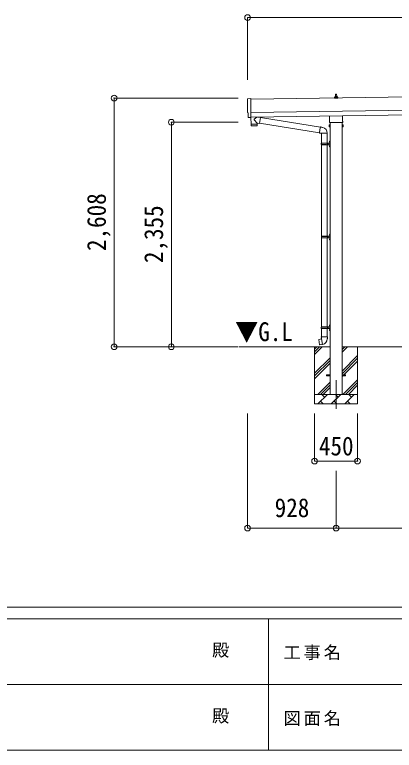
# Model space of a CAD drawing. Units: millimetres at full size, sheet at 1:60. Extents: x -16864 to 16864, y -11640 to 11640.
# Drawn here: x -3560 to 422, y -11640 to -3926 of the extents above; entities that cross this region are included whole.
import ezdxf
from ezdxf.enums import TextEntityAlignment as Align

# ---------------------------------------------------------------- set-up
doc = ezdxf.new("R2010")
doc.units = ezdxf.units.MM
doc.header["$LTSCALE"] = 60
doc.header["$PDMODE"] = 32
doc.header["$PDSIZE"] = 60
doc.linetypes.add('CHAIN1', pattern=[8, 5, -1, 1, -1])
for name, color, linetype, lineweight in [('0-1_Defpoints', 7, 'CHAIN1', 9), ('0-2_TEXT1', 4, 'Continuous', 9), ('0-3_SHAPE', 7, 'Continuous', 9), ('0-7_PARTS2', 7, 'Continuous', 9), ('0-8_TABLE1', 6, 'Continuous', 9), ('0-9_DIM1', 7, 'Continuous', 9), ('F-0', 7, 'Continuous', 9)]:
    doc.layers.add(name, color=color, linetype=linetype, lineweight=lineweight)
doc.styles.add('ＭＳ ゴシック', font='')
doc.styles.get('ＭＳ ゴシック').set_extended_font_data('MS Gothic')

msp = doc.modelspace()

# ---------------------------------------------------------------- linework, layer by layer
at = {"layer": '0-1_Defpoints'}
msp.add_line((-188.55, -7758.15), (-188.55, -8107.15), dxfattribs=at)
at = {"layer": '0-2_TEXT1'}
for p, q in [((4451.52, -4730.46), (-1083.95, -4809.54)), ((-194.24, -4783.89), (-193.52, -4760.37)), ((-192.52, -4759.39), (-183.97, -4759.39)), ((-182.97, -4760.37), (-182.24, -4783.89)), ((-206.49, -4799.39), (-206.49, -4791.68)), ((-169.99, -4799.39), (-206.49, -4799.39)), ((-206.11, -4790.89), (-170.37, -4790.89)), ((-205.73, -4790.71), (-199.01, -4789.08)), ((-198.62, -4788.89), (-177.86, -4788.89)), ((-198.24, -4788.11), (-198.24, -4783.89)), ((-197.24, -4783.89), (-179.24, -4783.89)), ((-178.24, -4788.11), (-178.24, -4783.89)), ((-170.76, -4790.71), (-177.48, -4789.08)), ((-169.99, -4799.39), (-169.99, -4791.68)), ((-1081.95, -4949.52), (4453.52, -4870.44)), ((-1081.23, -4999.52), (4454.23, -4920.44)), ((-1100.81, -5003.57), (-1107.73, -5003.3)), ((-256.85, -5043.38), (-256.85, -4987.74)), ((-120.25, -4985.79), (-120.25, -5043.38)), ((-262.55, -5081.65), (-261.79, -5080.34)), ((-262.55, -5081.65), (-262.55, -5098.65)), ((-255.55, -5085.25), (-261.79, -5085.25)), ((-258.55, -5052.15), (-258.55, -5046.65)), ((-120.61, -5055.65), (-256.48, -5055.65)), ((-251.05, -5055.65), (-251.05, -7908.15)), ((-126.05, -7908.15), (-126.05, -5055.65)), ((-121.55, -5085.25), (-115.31, -5085.25)), ((-118.55, -5046.65), (-118.55, -5052.15)), ((-114.55, -5081.65), (-115.31, -5080.34)), ((-114.55, -5081.65), (-114.55, -5098.65)), ((-262.55, -5098.65), (-261.79, -5099.97)), ((-255.55, -5095.06), (-261.79, -5095.06)), ((-255.55, -5099.97), (-261.79, -5099.97)), ((-253.05, -5099.35), (-255.55, -5099.35)), ((-124.05, -5099.35), (-121.55, -5099.35)), ((-121.55, -5095.06), (-115.31, -5095.06)), ((-121.55, -5099.97), (-115.31, -5099.97)), ((-114.55, -5098.65), (-115.31, -5099.97)), ((-288.55, -7703.65), (-251.05, -7703.65)), ((-288.55, -7712.65), (-288.55, -7703.65)), ((-288.55, -7703.65), (-251.05, -7703.65)), ((-288.55, -7712.65), (-288.55, -7703.65)), ((-288.55, -7712.65), (-251.05, -7712.65)), ((-288.55, -7712.65), (-251.05, -7712.65)), ((-126.05, -7703.65), (-88.55, -7703.65)), ((-126.05, -7703.65), (-88.55, -7703.65)), ((-126.05, -7712.65), (-88.55, -7712.65)), ((-126.05, -7712.65), (-88.55, -7712.65)), ((-88.55, -7712.65), (-88.55, -7703.65)), ((-88.55, -7712.65), (-88.55, -7703.65))]:
    msp.add_line(p, q, dxfattribs=at)
for points in [[(-1115.56, -4806.55), (-1084.02, -4804.45), (-1081.19, -5002.28)], [(-1110.61, -5000.35), (-1111.29, -4953.33), (-1111.89, -4953.34)], [(-1100.07, -5003.28), (-1099.41, -5002.64), (-1081.18, -5003.29)], [(-255.55, -5099.97), (-255.55, -5080.34), (-261.79, -5080.34)], [(-255.55, -5099.35), (-255.55, -5080.95), (-253.05, -5080.95)], [(-121.55, -5099.35), (-121.55, -5080.95), (-124.05, -5080.95)], [(-121.55, -5099.97), (-121.55, -5080.34), (-115.31, -5080.34)]]:
    msp.add_lwpolyline(points, dxfattribs=at)
for points in [[(-253.05, -5100.65), (-253.05, -5079.65), (-251.05, -5079.65), (-251.05, -5100.65)], [(-124.05, -5100.65), (-124.05, -5079.65), (-126.05, -5079.65), (-126.05, -5100.65)]]:
    msp.add_lwpolyline(points, close=True, dxfattribs=at)
for centre, radius, start, end in [((-194.16, -4784.53), 4.13, 90, 171.17633), ((-192.52, -4760.39), 1, 90, 178.60509), ((-184.91, -4783.89), 4.83, 133.60282, 180), ((-191.57, -4783.89), 4.83, 0, 46.39718), ((-183.97, -4760.39), 1, 1.39491, 90), ((-182.33, -4784.53), 4.13, 8.82367, 90), ((-205.49, -4791.68), 1, 103.62699, 180), ((-199.24, -4788.11), 1, 283.62699, 0), ((-197.24, -4784.89), 1, 90, 180), ((-179.24, -4784.89), 1, 0, 90), ((-177.24, -4788.11), 1, 180, 256.37301), ((-170.99, -4791.68), 1, 0, 76.37301), ((-258.2, -5082.79), 4.34, 145.61575, 214.38425), ((-246.31, -5090.15), 16.24, 162.41205, 197.58795), ((-254.55, -5046.65), 4, 125.09963, 180), ((-254.55, -5052.15), 4, 180, 194.47751), ((-254.55, -5052.15), 4, 194.47751, 241.04498), ((-122.55, -5052.15), 4, 298.95502, 345.52249), ((-122.55, -5046.65), 4, 0, 54.90037), ((-122.55, -5052.15), 4, 345.52249, 0), ((-130.79, -5090.15), 16.24, 342.41205, 17.58795), ((-118.89, -5082.79), 4.34, 325.61575, 34.38425), ((-258.2, -5097.51), 4.34, 145.61575, 214.38425), ((-118.89, -5097.51), 4.34, 325.61575, 34.38425)]:
    msp.add_arc(centre, radius, start, end, dxfattribs=at)
for centre, major_axis, ratio, start_param, end_param in [((-1115.36, -4809.55), (-3, -0.04), 0.99863, 4.7647489, 6.2979817), ((-5879.73, -4948.04), (4762.89, 68.04), 0.99863, 6.2686928, 6.2979817), ((-1111.95, -4948.94), (-4.41, -0.06), 0.99863, 6.2686928, 7.8539816), ((-1107.61, -5000.3), (-2.15, -2.1), 0.9974, 5.5252311, 7.0411395), ((-1100.77, -5002.57), (-0.717, -0.7), 0.9974, 0.7579542, 1.5707963)]:
    msp.add_ellipse(centre, major_axis=major_axis, ratio=ratio, start_param=start_param, end_param=end_param, dxfattribs=at)
at = {"layer": '0-3_SHAPE'}
for p, q in [((-251.05, -7408.15), (-1204.99, -7408.15)), ((-413.55, -7408.15), (-413.55, -8008.15)), ((-413.55, -7431.63), (-390.07, -7408.15)), ((-413.55, -7459.92), (-361.78, -7408.15)), ((-413.55, -7488.2), (-333.5, -7408.15)), ((1748.95, -7408.15), (-126.05, -7408.15)), ((-126.05, -7436.98), (-97.22, -7408.15)), ((-126.05, -7465.26), (-68.94, -7408.15)), ((36.45, -7408.15), (36.45, -8008.15)), ((-413.55, -7686.19), (-251.05, -7523.69)), ((-413.55, -7714.48), (-251.05, -7551.98)), ((-126.05, -7663.25), (36.45, -7500.75)), ((-126.05, -7691.54), (36.45, -7529.04)), ((-126.05, -7719.82), (36.45, -7557.32)), ((-413.55, -7742.76), (-251.05, -7580.26)), ((-380.95, -7908.15), (-251.05, -7778.25)), ((-116.39, -7908.15), (36.45, -7755.31)), ((-88.11, -7908.15), (36.45, -7783.59)), ((-352.66, -7908.15), (-251.05, -7806.54)), ((-324.38, -7908.15), (-251.05, -7834.82)), ((-59.82, -7908.15), (36.45, -7811.88)), ((-413.55, -7908.15), (36.45, -7908.15)), ((-379.97, -8008.15), (-279.97, -7908.15)), ((-308.52, -7936.71), (-337.08, -7908.15)), ((-238.55, -8008.15), (-138.55, -7908.15)), ((-167.1, -7936.71), (-195.65, -7908.15)), ((-97.13, -8008.15), (2.87, -7908.15)), ((-25.68, -7936.71), (-54.23, -7908.15)), ((36.45, -8008.15), (-413.55, -8008.15)), ((-351.42, -7979.6), (-322.86, -8008.15)), ((-209.99, -7979.6), (-181.44, -8008.15)), ((-68.57, -7979.6), (-40.02, -8008.15))]:
    msp.add_line(p, q, dxfattribs=at)
at = {"layer": '0-8_TABLE1'}
for p, q in [((-1116.55, -3955.51), (-1116.55, -4609.84)), ((10742.45, -3955.51), (-1116.55, -3955.51)), ((-2516.55, -4799.86), (-1215.85, -4799.86)), ((-2516.55, -4799.86), (-2516.55, -7408.15)), ((-1916.55, -5053.15), (-1215.85, -5053.15)), ((-1916.55, -5053.15), (-1916.55, -7408.15)), ((-2516.55, -7408.15), (-1215.85, -7408.15)), ((-1116.85, -9309.15), (-1116.85, -8107.15)), ((-413.55, -8607.15), (-413.55, -8107.15)), ((36.45, -8607.15), (36.45, -8107.15)), ((-413.55, -8607.15), (36.45, -8607.15)), ((-188.55, -9309.15), (-188.55, -8709.15)), ((-188.55, -9309.15), (-1116.85, -9309.15)), ((1811.45, -9309.15), (-188.55, -9309.15))]:
    msp.add_line(p, q, dxfattribs=at)
for p in [(-1116.55, -3955.51), (-2516.55, -4799.86), (-1916.55, -5053.15), (-2516.55, -7408.15), (-1916.55, -7408.15), (-413.55, -8607.15), (36.45, -8607.15), (-1116.85, -9309.15), (-188.55, -9309.15)]:
    msp.add_point(p, dxfattribs=at)
at = {"layer": '0-9_DIM1'}
for p, q in [((-1081.19, -5002.28), (-1081.18, -5003.29)), ((-1019.79, -4998.64), (-1047.43, -5021.15)), ((-982.16, -5002.65), (-1008, -4998.47)), ((-982.16, -5002.65), (-992.33, -5065.53)), ((-982.46, -5004.47), (-352.11, -5104.83)), ((-1080.55, -5075.51), (-1080.13, -5088.56)), ((-1019.55, -5090.65), (-1077.09, -5091.47)), ((-1076.06, -5074.45), (-1076.03, -5075.45)), ((-1016.74, -5061.59), (-1047.61, -5028.48)), ((-1021.07, -5073.67), (-1021.07, -5074.67)), ((-1016.74, -5061.59), (-992.33, -5065.53)), ((-1016.74, -5061.59), (-1016.57, -5073.6)), ((-992.03, -5063.71), (-362.53, -5163.93)), ((-362.85, -5165.75), (-357.32, -5134.38)), ((-362.85, -5165.75), (-362.46, -5168)), ((-362.85, -5165.75), (-357.7, -5166.57)), ((-362.46, -5168), (-358.89, -5168.63)), ((-358.89, -5168.63), (-357.7, -5166.57)), ((-357.7, -5166.57), (-343.1, -5168.88)), ((-351.79, -5103.02), (-357.32, -5134.38)), ((-351.79, -5103.02), (-350.65, -5101.04)), ((-350.65, -5101.04), (-347.08, -5101.66)), ((-347.08, -5101.66), (-346.67, -5104.01)), ((-343.1, -5168.88), (-340.89, -5167.9)), ((-280.59, -5168.29), (-341.78, -5168.29)), ((-341.05, -5168.29), (-341.05, -5272.29)), ((-332.16, -5106.83), (-330.47, -5108.46)), ((-330.47, -5108.46), (-328.35, -5108.91)), ((-281.05, -5168.29), (-281.05, -5272.29)), ((-344.05, -5274.29), (-293.72, -5274.29)), ((-344.05, -5288.29), (-293.72, -5288.29)), ((-343.05, -5272.29), (-257.05, -5272.29)), ((-343.05, -5272.29), (-343.05, -5274.29)), ((-343.05, -5290.29), (-343.05, -5288.29)), ((-343.05, -5290.29), (-257.05, -5290.29)), ((-341.05, -5272.07), (-341.05, -6249.15)), ((-284.05, -5272.29), (-284.05, -5276.79)), ((-284.05, -5276.79), (-282.05, -5276.79)), ((-284.05, -5290.29), (-284.05, -5285.79)), ((-284.05, -5285.79), (-282.05, -5285.79)), ((-282.05, -5276.79), (-282.05, -5281.29)), ((-282.05, -5285.79), (-282.05, -5281.29)), ((-281.05, -5272.07), (-281.05, -6249.15)), ((-276.05, -5272.29), (-276.05, -5281.29)), ((-276.05, -5276.79), (-273.05, -5276.79)), ((-276.05, -5290.29), (-276.05, -5281.29)), ((-276.05, -5285.79), (-273.05, -5285.79)), ((-273.05, -5276.79), (-273.05, -5281.29)), ((-273.05, -5285.79), (-273.05, -5281.29)), ((-257.35, -5255.14), (-255.3, -5256.14)), ((-257.35, -5303.14), (-255.3, -5304.14)), ((-256.08, -5253.14), (-255.45, -5253.14)), ((-256.08, -5253.14), (-256.08, -5261.44)), ((-256.08, -5261.44), (-255.45, -5261.44)), ((-256.08, -5301.14), (-255.45, -5301.14)), ((-256.08, -5301.14), (-256.08, -5309.44)), ((-256.08, -5309.44), (-255.45, -5309.44)), ((-255.45, -5253.14), (-255.45, -5261.44)), ((-255.45, -5253.14), (-255.05, -5253.54)), ((-255.45, -5261.44), (-255.05, -5261.04)), ((-255.45, -5301.14), (-255.45, -5309.44)), ((-255.45, -5301.14), (-255.05, -5301.54)), ((-255.45, -5309.44), (-255.05, -5309.04)), ((-255.3, -5256.14), (-254.69, -5257.29)), ((-255.3, -5304.14), (-254.69, -5305.29)), ((-255.05, -5249.29), (-252.05, -5247.79)), ((-255.05, -5249.29), (-255.05, -5281.29)), ((-255.05, -5253.54), (-255.05, -5261.04)), ((-255.05, -5313.29), (-255.05, -5281.29)), ((-255.05, -5301.54), (-255.05, -5309.04)), ((-255.05, -5313.29), (-252.05, -5314.79)), ((-252.05, -5247.79), (-252.05, -5281.29)), ((-252.05, -5247.79), (-251.05, -5247.79)), ((-252.05, -5314.79), (-252.05, -5281.29)), ((-252.05, -5314.79), (-251.05, -5314.79)), ((-251.05, -5247.79), (-251.05, -5281.29)), ((-251.05, -5314.79), (-251.05, -5281.29)), ((-257.35, -6232.01), (-255.3, -6233)), ((-256.08, -6230), (-255.45, -6230)), ((-256.08, -6230), (-256.08, -6238.3)), ((-256.08, -6238.3), (-255.45, -6238.3)), ((-255.45, -6230), (-255.45, -6238.3)), ((-255.45, -6230), (-255.05, -6230.4)), ((-255.45, -6238.3), (-255.05, -6237.9)), ((-255.3, -6233), (-254.69, -6234.15)), ((-255.05, -6226.15), (-252.05, -6224.65)), ((-255.05, -6226.15), (-255.05, -6258.15)), ((-255.05, -6230.4), (-255.05, -6237.9)), ((-252.05, -6224.65), (-252.05, -6258.15)), ((-252.05, -6224.65), (-251.05, -6224.65)), ((-251.05, -6224.65), (-251.05, -6258.15)), ((-341.55, -6251.15), (-291.22, -6251.15)), ((-341.55, -6265.15), (-291.22, -6265.15)), ((-341.05, -6267.15), (-341.05, -7199.15)), ((-340.55, -6249.15), (-340.55, -6251.15)), ((-340.55, -6249.15), (-257.05, -6249.15)), ((-340.55, -6267.15), (-340.55, -6265.15)), ((-340.55, -6267.15), (-257.05, -6267.15)), ((-281.55, -6249.15), (-281.55, -6253.65)), ((-281.55, -6253.65), (-279.55, -6253.65)), ((-281.55, -6267.15), (-281.55, -6262.65)), ((-281.55, -6262.65), (-279.55, -6262.65)), ((-281.05, -6267.15), (-281.05, -7199.15)), ((-279.55, -6253.65), (-279.55, -6258.15)), ((-279.55, -6262.65), (-279.55, -6258.15)), ((-273.55, -6249.15), (-273.55, -6258.15)), ((-273.55, -6253.65), (-270.55, -6253.65)), ((-273.55, -6267.15), (-273.55, -6258.15)), ((-273.55, -6262.65), (-270.55, -6262.65)), ((-270.55, -6253.65), (-270.55, -6258.15)), ((-270.55, -6262.65), (-270.55, -6258.15)), ((-257.35, -6280.01), (-255.3, -6281)), ((-256.08, -6278), (-255.45, -6278)), ((-256.08, -6278), (-256.08, -6286.3)), ((-256.08, -6286.3), (-255.45, -6286.3)), ((-255.45, -6278), (-255.45, -6286.3)), ((-255.45, -6278), (-255.05, -6278.4)), ((-255.45, -6286.3), (-255.05, -6285.9)), ((-255.3, -6281), (-254.69, -6282.15)), ((-255.05, -6290.15), (-255.05, -6258.15)), ((-255.05, -6278.4), (-255.05, -6285.9)), ((-255.05, -6290.15), (-252.05, -6291.65)), ((-252.05, -6291.65), (-252.05, -6258.15)), ((-252.05, -6291.65), (-251.05, -6291.65)), ((-251.05, -6291.65), (-251.05, -6258.15)), ((-344.05, -7201.15), (-293.72, -7201.15)), ((-344.05, -7215.15), (-293.72, -7215.15)), ((-343.05, -7199.15), (-257.05, -7199.15)), ((-343.05, -7199.15), (-343.05, -7201.15)), ((-343.05, -7217.15), (-343.05, -7215.15)), ((-343.05, -7217.15), (-257.05, -7217.15)), ((-341.05, -7217.15), (-341.05, -7302.08)), ((-284.05, -7199.15), (-284.05, -7203.65)), ((-284.05, -7203.65), (-282.05, -7203.65)), ((-284.05, -7217.15), (-284.05, -7212.65)), ((-284.05, -7212.65), (-282.05, -7212.65)), ((-282.05, -7203.65), (-282.05, -7208.15)), ((-282.05, -7212.65), (-282.05, -7208.15)), ((-281.05, -7217.15), (-281.05, -7302.08)), ((-276.05, -7199.15), (-276.05, -7208.15)), ((-276.05, -7203.65), (-273.05, -7203.65)), ((-276.05, -7217.15), (-276.05, -7208.15)), ((-276.05, -7212.65), (-273.05, -7212.65)), ((-273.05, -7203.65), (-273.05, -7208.15)), ((-273.05, -7212.65), (-273.05, -7208.15)), ((-257.35, -7182.01), (-255.3, -7183)), ((-257.35, -7230.01), (-255.3, -7231)), ((-256.08, -7180), (-255.45, -7180)), ((-256.08, -7180), (-256.08, -7188.3)), ((-256.08, -7188.3), (-255.45, -7188.3)), ((-256.08, -7228), (-255.45, -7228)), ((-256.08, -7228), (-256.08, -7236.3)), ((-256.08, -7236.3), (-255.45, -7236.3)), ((-255.45, -7180), (-255.45, -7188.3)), ((-255.45, -7180), (-255.05, -7180.4)), ((-255.45, -7188.3), (-255.05, -7187.9)), ((-255.45, -7228), (-255.45, -7236.3)), ((-255.45, -7228), (-255.05, -7228.4)), ((-255.45, -7236.3), (-255.05, -7235.9)), ((-255.3, -7183), (-254.69, -7184.15)), ((-255.3, -7231), (-254.69, -7232.15)), ((-255.05, -7176.15), (-252.05, -7174.65)), ((-255.05, -7176.15), (-255.05, -7208.15)), ((-255.05, -7180.4), (-255.05, -7187.9)), ((-255.05, -7240.15), (-255.05, -7208.15)), ((-255.05, -7228.4), (-255.05, -7235.9)), ((-255.05, -7240.15), (-252.05, -7241.65)), ((-252.05, -7174.65), (-252.05, -7208.15)), ((-252.05, -7174.65), (-251.05, -7174.65)), ((-252.05, -7241.65), (-252.05, -7208.15)), ((-252.05, -7241.65), (-251.05, -7241.65)), ((-251.05, -7174.65), (-251.05, -7208.15)), ((-251.05, -7241.65), (-251.05, -7208.15)), ((-341.64, -7325.28), (-369.51, -7330.53)), ((-356.77, -7327.93), (-356.98, -7328.17)), ((-342.9, -7302.08), (-345.05, -7302.86)), ((-345.05, -7302.86), (-345.05, -7306.48)), ((-345.05, -7306.48), (-342.81, -7307.3)), ((-342.9, -7302.08), (-311.05, -7302.08)), ((-342.9, -7302.08), (-342.81, -7307.3)), ((-342.81, -7307.3), (-342.55, -7322.08)), ((-342.55, -7322.08), (-341.2, -7324.08)), ((-331.28, -7382.58), (-341.42, -7325.1)), ((-341.39, -7324.28), (-341.39, -7324.99)), ((-341.2, -7324.08), (-341.23, -7324.09)), ((-279.2, -7302.08), (-311.05, -7302.08)), ((-280.86, -7324.02), (-280.93, -7326.18)), ((-279.55, -7322.08), (-280.86, -7324.02)), ((-277.05, -7306.48), (-279.29, -7307.3)), ((-279.2, -7302.08), (-277.05, -7302.86)), ((-277.05, -7302.86), (-277.05, -7306.48)), ((-369.51, -7330.53), (-370.32, -7331.7)), ((-370.32, -7331.7), (-360.7, -7386.26)), ((-346.67, -7385.17), (-346.95, -7385.02)), ((-330.98, -7383.34), (-331.22, -7382.68))]:
    msp.add_line(p, q, dxfattribs=at)
for points in [[(-1081.58, -5003.27), (-1080.56, -5074.51), (-1016.57, -5073.6)], [(-1016.59, -5087.65), (-1016.55, -5074.6), (-1080.55, -5075.51)], [(-351.79, -5103.02), (-346.67, -5104.01), (-332.16, -5106.83)], [(-257.35, -5259.44), (-255.3, -5258.44), (-254.69, -5257.29)], [(-257.35, -5307.44), (-255.3, -5306.44), (-254.69, -5305.29)], [(-257.35, -6236.3), (-255.3, -6235.3), (-254.69, -6234.15)], [(-257.35, -6284.3), (-255.3, -6283.3), (-254.69, -6282.15)], [(-257.35, -7186.3), (-255.3, -7185.3), (-254.69, -7184.15)], [(-257.35, -7234.3), (-255.3, -7233.3), (-254.69, -7232.15)], [(-354.52, -7327.71), (-354.8, -7327.56), (-356.77, -7327.93)], [(-279.2, -7302.08), (-279.29, -7307.3), (-279.55, -7322.08)], [(-331.55, -7382.48), (-359.54, -7387.08), (-360.7, -7386.26)], [(-344.49, -7384.61), (-344.7, -7384.85), (-346.67, -7385.17)]]:
    msp.add_lwpolyline(points, dxfattribs=at)
for centre, radius, start, end in [((-1077.13, -5088.47), 3, 181.81845, 270.86677), ((-1044.12, -5024.9), 5, 131.47396, 225.79244), ((-1019.59, -5087.65), 3, 270.81845, 359.81845), ((-340.89, -5167.9), 60.3, 359.62495, 78), ((-295.3, -5281.29), 49.25, 171.82876, 180.00002), ((-295.3, -5281.29), 49.25, 180.00002, 188.17127), ((-293.72, -5272.29), 2, 270, 359.99998), ((-293.72, -5290.29), 2, 0.00005, 90.00004), ((-251.75, -5257.29), 6, 136.21765, 223.78235), ((-251.75, -5305.29), 6, 136.21765, 223.78235), ((-257.05, -5270.29), 2, 270, 359.99998), ((-257.05, -5292.29), 2, 0.00005, 90.00004), ((-251.75, -6234.15), 6, 136.21765, 223.78235), ((-257.05, -6247.15), 2, 270, 359.99998), ((-292.8, -6258.15), 49.25, 171.82876, 180.00002), ((-292.8, -6258.15), 49.25, 180.00002, 188.17127), ((-291.22, -6249.15), 2, 270, 359.99998), ((-291.22, -6267.15), 2, 0.00005, 90.00004), ((-251.75, -6282.15), 6, 136.21765, 223.78235), ((-257.05, -6269.15), 2, 0.00005, 90.00004), ((-295.3, -7208.15), 49.25, 171.82876, 180.00002), ((-295.3, -7208.15), 49.25, 180.00002, 188.17127), ((-293.72, -7199.15), 2, 270, 359.99998), ((-293.72, -7217.15), 2, 0.00005, 90.00004), ((-251.75, -7184.15), 6, 136.21765, 223.78235), ((-251.75, -7232.15), 6, 136.21765, 223.78235), ((-257.05, -7197.15), 2, 270, 359.99998), ((-257.05, -7219.15), 2, 0.00005, 90.00004), ((-341.69, -7324.99), 0.3, 280.66842, 0), ((-341.19, -7324.28), 0.2, 100, 180), ((-341.2, -7324.08), 60.3, 279.96938, 358), ((-331.5, -7382.78), 0.3, 20, 99.33158), ((-330.79, -7383.27), 0.2, 200, 279.96938)]:
    msp.add_arc(centre, radius, start, end, dxfattribs=at)
at = {"layer": 'F-0', "color": 5, "lineweight": 5}
for p, q in [((-16864.12, -10140), (16015.88, -10140)), ((-16864.12, -10260), (10682.37, -10260)), ((-897.63, -10260), (-897.63, -11640)), ((-6897.63, -10950), (5402.37, -10950)), ((-16864.12, -11640), (16015.88, -11640))]:
    msp.add_line(p, q, dxfattribs=at)

# ---------------------------------------------------------------- texts
at = {"layer": '0-7_PARTS2', "style": 'ＭＳ ゴシック', "width": 0.9}
msp.add_text('▼G.L', height=197.9, dxfattribs=at).set_placement((-1247.72, -7408.44), align=Align.BOTTOM_LEFT)
at = {"layer": '0-8_TABLE1', "color": 7, "style": 'ＭＳ ゴシック', "width": 0.9}
for s, p in [('2,608', (-2544.05, -6404.01)), ('2,355', (-1944.05, -6530.65))]:
    msp.add_text(s, height=197.9, rotation=90, dxfattribs=at).set_placement(p, align=Align.BOTTOM_LEFT)
for s, p in [('450', (-368.55, -8607.15)), ('928', (-832.7, -9254.15))]:
    msp.add_text(s, height=197.9, dxfattribs=at).set_placement(p, align=Align.BOTTOM_LEFT)
at = {"layer": 'F-0', "style": 'ＭＳ ゴシック'}
for p in [(-1489.06, -10695), (-1489.06, -11385)]:
    msp.add_text('殿', height=132, dxfattribs=at).set_placement(p, align=Align.BOTTOM_LEFT)
at = {"layer": 'F-0', "char_height": 132, "attachment_point": 7, "style": 'ＭＳ ゴシック'}
for s, insert in [('\\T1.17;工事名', (-739.42, -10695)), ('\\T1.17;図面名', (-739.42, -11385))]:
    msp.add_mtext(s, dxfattribs=dict(at, insert=insert))

doc.saveas('drawing.dxf')
